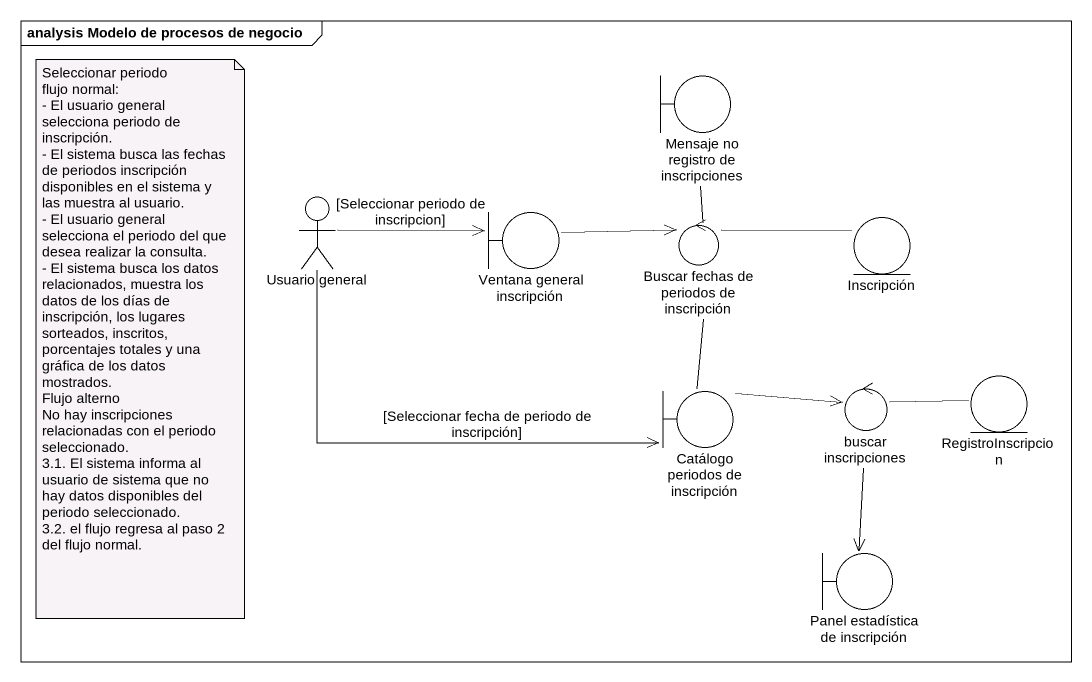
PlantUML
@startuml
mainframe analysis Modelo de procesos de negocio
boundary "Mensaje no registro de inscripciones" as Mensaje_no_registro_de
actor "Usuario general" as Usuario_general
boundary "Ventana general inscripción" as Ventana_general_inscripción
control "Buscar fechas de periodos de inscripción" as Buscar_fechas_de_periodos
entity Inscripción
boundary "Catálogo periodos de inscripción" as Catálogo_periodos_de
control "buscar inscripciones" as buscar_inscripciones
entity RegistroInscripcion
boundary "Panel estadística de inscripción" as Panel_estadística_de
Mensaje_no_registro_de -- Buscar_fechas_de_periodos
Usuario_general -right-> Ventana_general_inscripción : [Seleccionar periodo de inscripcion]
Usuario_general -right-> Catálogo_periodos_de : [Seleccionar fecha de periodo de inscripción]
Ventana_general_inscripción -right-> Buscar_fechas_de_periodos
Buscar_fechas_de_periodos -- Catálogo_periodos_de
Inscripción -left- Buscar_fechas_de_periodos
Catálogo_periodos_de -right-> buscar_inscripciones
buscar_inscripciones --> Panel_estadística_de
RegistroInscripcion -left- buscar_inscripciones
note as N1
  Seleccionar periodo
  flujo normal:
  - El usuario general selecciona periodo de inscripción.
  - El sistema busca las fechas de periodos inscripción disponibles en el sistema y las muestra al usuario.
  - El usuario general selecciona el periodo del que desea realizar la consulta.
  - El sistema busca los datos relacionados, muestra los datos de los días de inscripción, los lugares sorteados, inscritos, porcentajes totales y una gráfica de los datos mostrados.
  Flujo alterno
  No hay inscripciones relacionadas con el periodo seleccionado.
  3.1. El sistema informa al usuario de sistema que no hay datos disponibles del periodo seleccionado.
  3.2. el flujo regresa al paso 2 del flujo normal.
end note
@enduml
